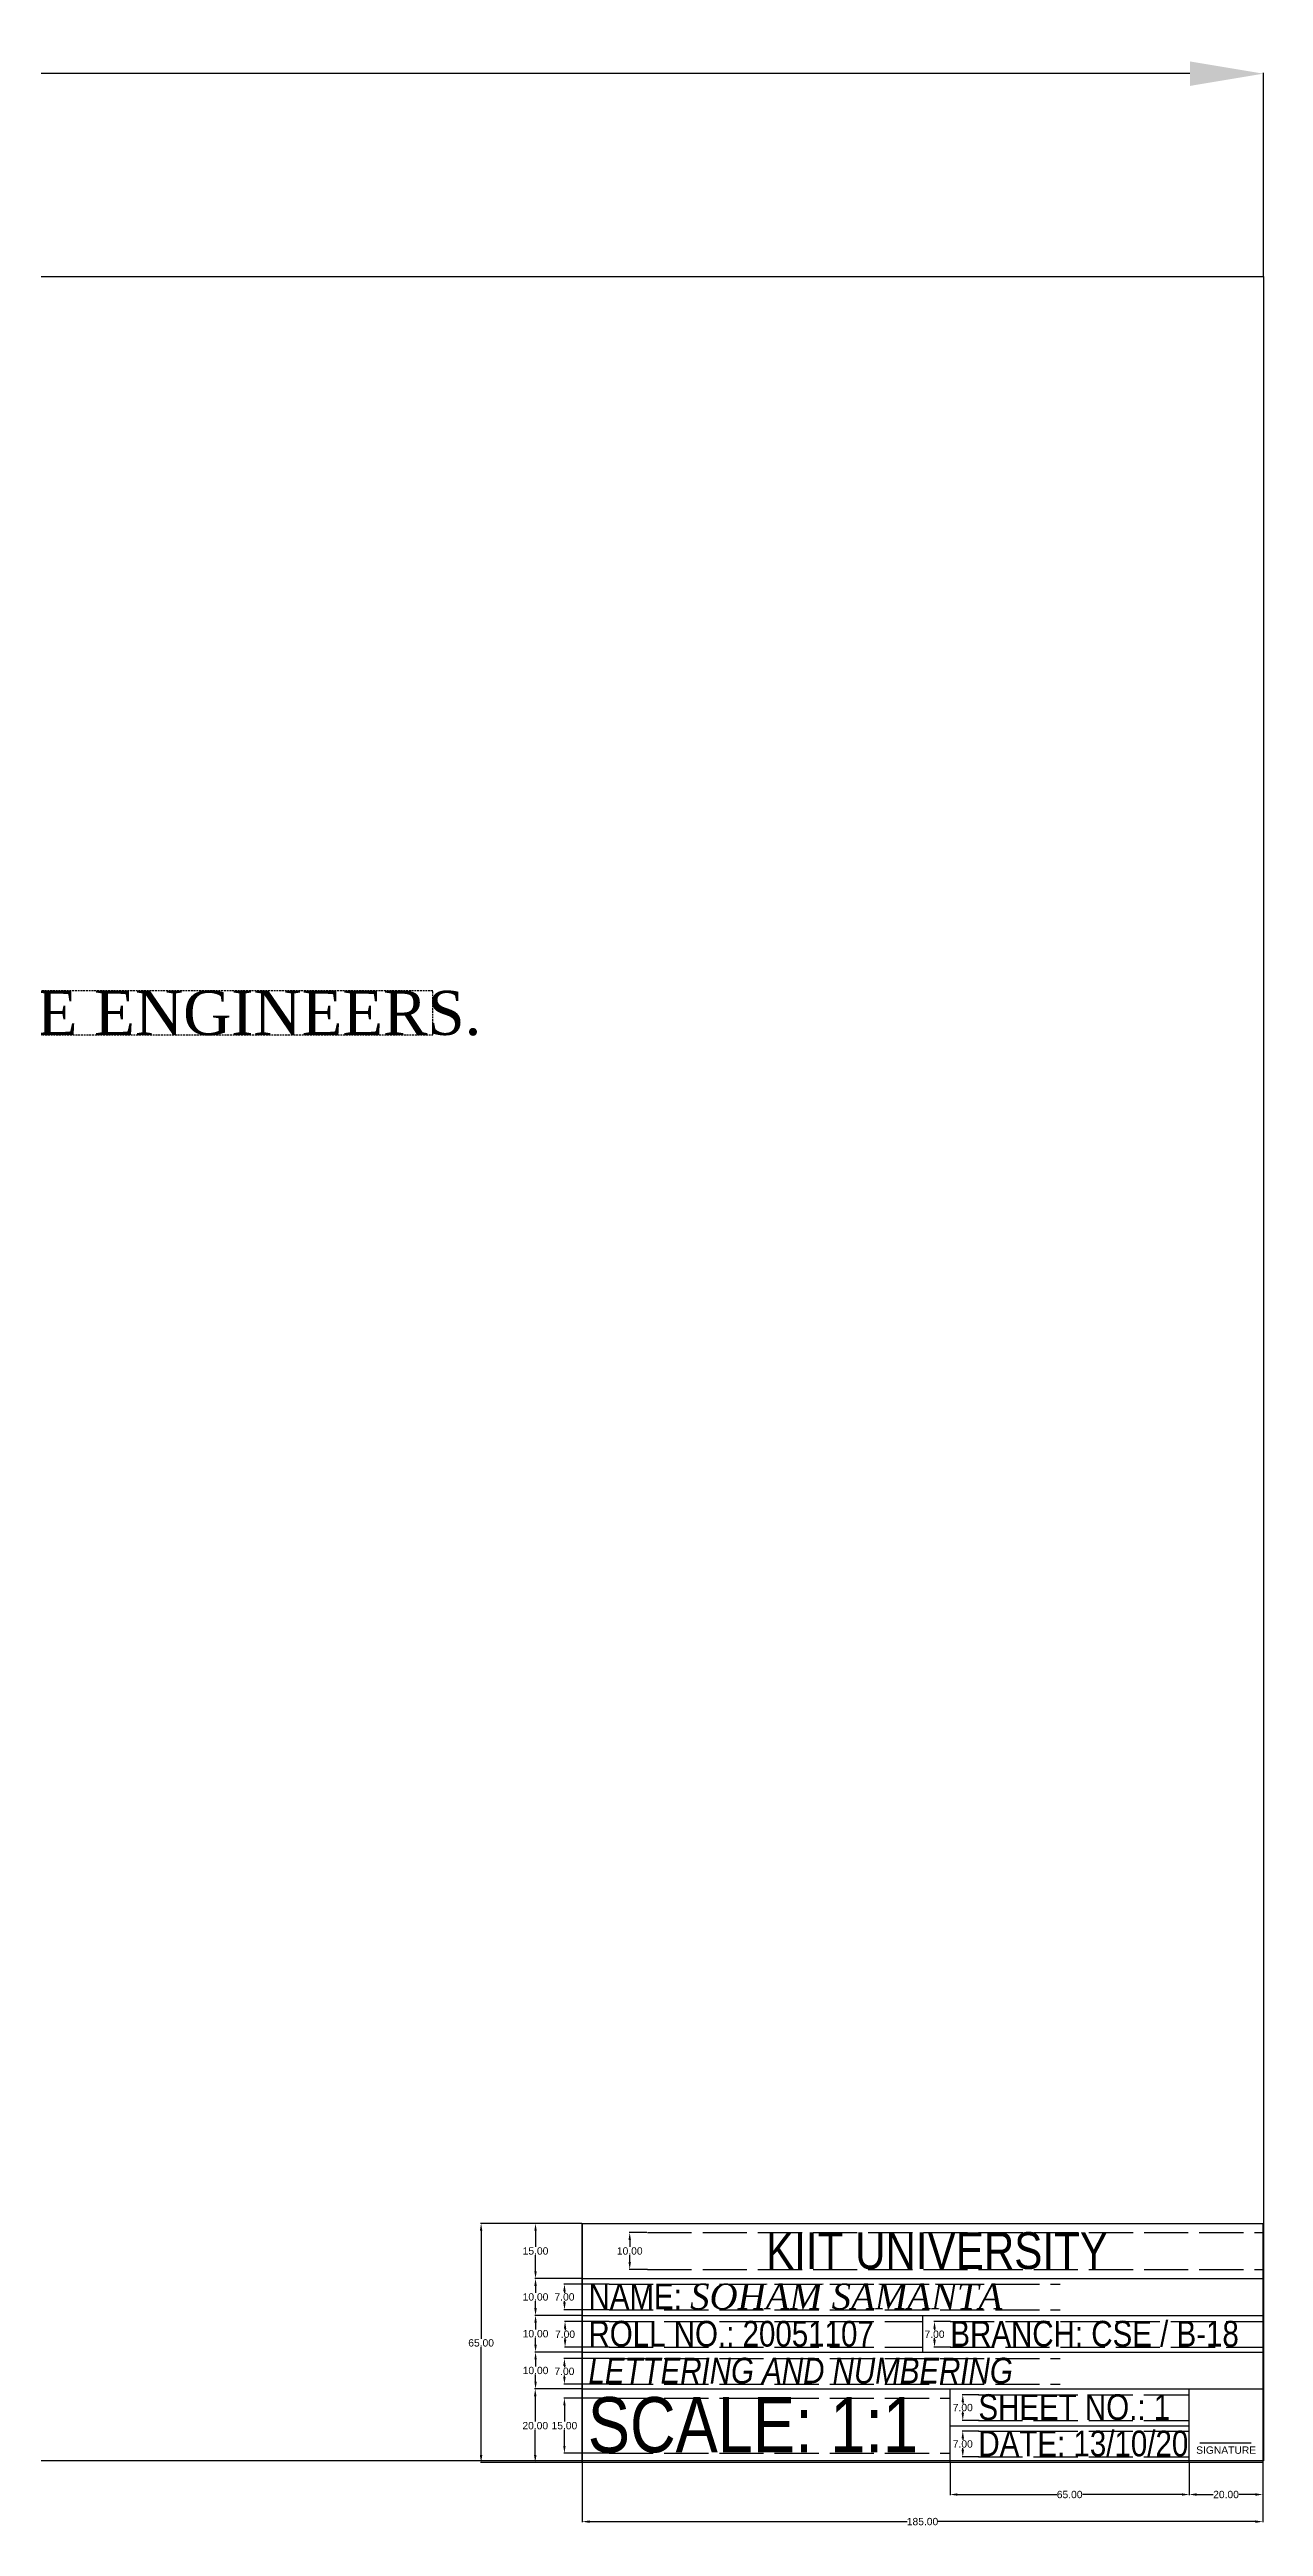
# Model space of a CAD drawing. Header units: inches. Extents: x -117 to 848, y -590 to 84.
# Drawn here: x 518 to 848, y -590 to 84 of the extents above; entities that cross this region are included whole.
import ezdxf

# ---------------------------------------------------------------- set-up
doc = ezdxf.new("R2010")
doc.units = ezdxf.units.IN
doc.header["$MEASUREMENT"] = 0
doc.linetypes.add('ACAD_ISO02W100', pattern=[15, 12, -3])
doc.linetypes.add('DASHED', pattern=[0.75, 0.5, -0.25])
doc.styles.get("Standard").update_dxf_attribs({"font": 'arial.ttf'})
doc.dimstyles.get("Standard").update_dxf_attribs({"dimtxt": 0.18, "dimasz": 0.18, "dimexe": 0.18, "dimexo": 0.0625, "dimgap": 0.09, "dimtad": 0, "dimtih": 1, "dimtoh": 1, "dimdec": 4, "dimzin": 0, "dimdsep": 46, "dimtxsty": 'Standard', "dimcen": 0.09, "dimadec": 0, "dimazin": 0, "dimtfac": 1, "dimtdec": 4, "dimtofl": 0, "dimtmove": 0, "dimatfit": 3, "dimfxl": 1, "dimtolj": 1, "dimtzin": 0, "dimarcsym": 0})

# ---------------------------------------------------------------- blocks, each defined once
blk = doc.blocks.new('*D8')
at = {"color": 0, "lineweight": -2, "transparency": 16777216}
for p, q in [((7.41, 22.14), (7.41, 77.43)), ((27.41, 77.25), (397.17, 77.25)), ((828.41, 77.25), (458.66, 77.25)), ((848.41, 22.14), (848.41, 77.43))]:
    blk.add_line(p, q, dxfattribs=at)
at = {"color": 0, "transparency": 16777216}
for points in [[(27.41, 80.58), (27.41, 73.91), (7.41, 77.25)], [(828.41, 80.58), (828.41, 73.91), (848.41, 77.25)]]:
    blk.add_solid(points, dxfattribs=at)
at = {"layer": 'Defpoints', "color": 0, "transparency": 16777216}
for p in [(848.41, 77.25), (7.41, 22.07), (848.41, 22.07)]:
    blk.add_point(p, dxfattribs=at)
at = {"color": 0, "transparency": 16777216, "insert": (427.91, 77.25), "char_height": 10, "attachment_point": 5}
blk.add_mtext('\\A1;841.00', dxfattribs=at)
blk = doc.blocks.new('*D10')
at = {"color": 0, "lineweight": -2, "transparency": 16777216}
for p, q in [((680.79, -509.82), (675.98, -509.82)), ((676.16, -511.82), (676.16, -513.71)), ((676.16, -517.82), (676.16, -515.93)), ((680.95, -519.82), (675.98, -519.82))]:
    blk.add_line(p, q, dxfattribs=at)
at = {"color": 0, "transparency": 16777216}
for points in [[(675.82, -511.82), (676.49, -511.82), (676.16, -509.82)], [(675.82, -517.82), (676.49, -517.82), (676.16, -519.82)]]:
    blk.add_solid(points, dxfattribs=at)
at = {"layer": 'Defpoints', "color": 0, "transparency": 16777216}
for p in [(680.85, -509.82), (676.16, -519.82), (681.02, -519.82)]:
    blk.add_point(p, dxfattribs=at)
at = {"color": 0, "transparency": 16777216, "insert": (676.16, -514.82), "char_height": 2, "attachment_point": 5}
blk.add_mtext('\\A1;10.00', dxfattribs=at)
blk = doc.blocks.new('*D18')
at = {"color": 0, "lineweight": -2, "transparency": 16777216}
for p, q in [((663.18, -507.32), (650.37, -507.32)), ((650.55, -509.32), (650.55, -513.71)), ((650.55, -520.32), (650.55, -515.93)), ((663.18, -522.32), (650.37, -522.32))]:
    blk.add_line(p, q, dxfattribs=at)
at = {"color": 0, "transparency": 16777216}
for points in [[(650.22, -509.32), (650.89, -509.32), (650.55, -507.32)], [(650.22, -520.32), (650.89, -520.32), (650.55, -522.32)]]:
    blk.add_solid(points, dxfattribs=at)
at = {"layer": 'Defpoints', "color": 0, "transparency": 16777216}
for p in [(663.24, -507.32), (650.55, -522.32), (663.24, -522.32)]:
    blk.add_point(p, dxfattribs=at)
at = {"color": 0, "transparency": 16777216, "insert": (650.55, -514.82), "char_height": 2, "attachment_point": 5}
blk.add_mtext('\\A1;15.00', dxfattribs=at)
blk = doc.blocks.new('*D19')
at = {"color": 0, "lineweight": -2, "transparency": 16777216}
for p, q in [((663.18, -522.32), (650.37, -522.32)), ((650.55, -524.32), (650.55, -526.21)), ((650.55, -530.32), (650.55, -528.43)), ((663.18, -532.32), (650.37, -532.32))]:
    blk.add_line(p, q, dxfattribs=at)
at = {"color": 0, "transparency": 16777216}
for points in [[(650.22, -524.32), (650.89, -524.32), (650.55, -522.32)], [(650.22, -530.32), (650.89, -530.32), (650.55, -532.32)]]:
    blk.add_solid(points, dxfattribs=at)
at = {"layer": 'Defpoints', "color": 0, "transparency": 16777216}
for p in [(663.24, -522.32), (650.55, -532.32), (663.24, -532.32)]:
    blk.add_point(p, dxfattribs=at)
at = {"color": 0, "transparency": 16777216, "insert": (650.55, -527.32), "char_height": 2, "attachment_point": 5}
blk.add_mtext('\\A1;10.00', dxfattribs=at)
blk = doc.blocks.new('*D20')
at = {"color": 0, "lineweight": -2, "transparency": 16777216}
for p, q in [((663.18, -532.32), (650.38, -532.32)), ((650.56, -534.32), (650.56, -536.21)), ((650.56, -540.32), (650.56, -538.43)), ((663.18, -542.32), (650.38, -542.32))]:
    blk.add_line(p, q, dxfattribs=at)
at = {"color": 0, "transparency": 16777216}
for points in [[(650.23, -534.32), (650.89, -534.32), (650.56, -532.32)], [(650.23, -540.32), (650.89, -540.32), (650.56, -542.32)]]:
    blk.add_solid(points, dxfattribs=at)
at = {"layer": 'Defpoints', "color": 0, "transparency": 16777216}
for p in [(663.24, -532.32), (650.56, -542.32), (663.24, -542.32)]:
    blk.add_point(p, dxfattribs=at)
at = {"color": 0, "transparency": 16777216, "insert": (650.56, -537.32), "char_height": 2, "attachment_point": 5}
blk.add_mtext('\\A1;10.00', dxfattribs=at)
blk = doc.blocks.new('*D21')
at = {"color": 0, "lineweight": -2, "transparency": 16777216}
for p, q in [((663.18, -542.32), (650.38, -542.32)), ((650.56, -544.32), (650.56, -546.21)), ((650.56, -550.32), (650.56, -548.43)), ((663.18, -552.32), (650.38, -552.32))]:
    blk.add_line(p, q, dxfattribs=at)
at = {"color": 0, "transparency": 16777216}
for points in [[(650.23, -544.32), (650.89, -544.32), (650.56, -542.32)], [(650.23, -550.32), (650.89, -550.32), (650.56, -552.32)]]:
    blk.add_solid(points, dxfattribs=at)
at = {"layer": 'Defpoints', "color": 0, "transparency": 16777216}
for p in [(663.24, -542.32), (650.56, -552.32), (663.24, -552.32)]:
    blk.add_point(p, dxfattribs=at)
at = {"color": 0, "transparency": 16777216, "insert": (650.56, -547.32), "char_height": 2, "attachment_point": 5}
blk.add_mtext('\\A1;10.00', dxfattribs=at)
blk = doc.blocks.new('*D22')
at = {"color": 0, "lineweight": -2, "transparency": 16777216}
for p, q in [((663.18, -552.32), (650.3, -552.32)), ((650.48, -554.32), (650.48, -561.21)), ((650.48, -570.32), (650.48, -563.43)), ((663.18, -572.32), (650.3, -572.32))]:
    blk.add_line(p, q, dxfattribs=at)
at = {"color": 0, "transparency": 16777216}
for points in [[(650.14, -554.32), (650.81, -554.32), (650.48, -552.32)], [(650.14, -570.32), (650.81, -570.32), (650.48, -572.32)]]:
    blk.add_solid(points, dxfattribs=at)
at = {"layer": 'Defpoints', "color": 0, "transparency": 16777216}
for p in [(663.24, -552.32), (650.48, -572.32), (663.24, -572.32)]:
    blk.add_point(p, dxfattribs=at)
at = {"color": 0, "transparency": 16777216, "insert": (650.48, -562.32), "char_height": 2, "attachment_point": 5}
blk.add_mtext('\\A1;20.00', dxfattribs=at)
blk = doc.blocks.new('*D23')
at = {"color": 0, "lineweight": -2, "transparency": 16777216}
for p, q in [((663.18, -507.32), (635.58, -507.32)), ((635.76, -509.32), (635.76, -538.71)), ((635.76, -570.32), (635.76, -540.93)), ((663.18, -572.32), (635.58, -572.32))]:
    blk.add_line(p, q, dxfattribs=at)
at = {"color": 0, "transparency": 16777216}
for points in [[(635.42, -509.32), (636.09, -509.32), (635.76, -507.32)], [(635.42, -570.32), (636.09, -570.32), (635.76, -572.32)]]:
    blk.add_solid(points, dxfattribs=at)
at = {"layer": 'Defpoints', "color": 0, "transparency": 16777216}
for p in [(663.24, -507.32), (635.76, -572.32), (663.24, -572.32)]:
    blk.add_point(p, dxfattribs=at)
at = {"color": 0, "transparency": 16777216, "insert": (635.76, -539.82), "char_height": 2, "attachment_point": 5}
blk.add_mtext('\\A1;65.00', dxfattribs=at)
blk = doc.blocks.new('*D11')
at = {"color": 0, "lineweight": -2, "transparency": 16777216}
for p, q in [((670.53, -523.82), (658.24, -523.82)), ((670.69, -530.82), (658.24, -530.82)), ((658.42, -525.82), (658.42, -526.21)), ((658.42, -528.82), (658.42, -528.43))]:
    blk.add_line(p, q, dxfattribs=at)
at = {"color": 0, "transparency": 16777216}
for points in [[(658.08, -525.82), (658.75, -525.82), (658.42, -523.82)], [(658.08, -528.82), (658.75, -528.82), (658.42, -530.82)]]:
    blk.add_solid(points, dxfattribs=at)
at = {"layer": 'Defpoints', "color": 0, "transparency": 16777216}
for p in [(670.59, -523.82), (658.42, -530.82), (670.75, -530.82)]:
    blk.add_point(p, dxfattribs=at)
at = {"color": 0, "transparency": 16777216, "insert": (658.42, -527.32), "char_height": 2, "attachment_point": 5}
blk.add_mtext('\\A1;7.00', dxfattribs=at)
blk = doc.blocks.new('*D12')
at = {"color": 0, "lineweight": -2, "transparency": 16777216}
for p, q in [((670.53, -544.05), (658.22, -544.05)), ((670.69, -551.05), (658.22, -551.05)), ((658.4, -546.05), (658.4, -546.43)), ((658.4, -549.05), (658.4, -548.66))]:
    blk.add_line(p, q, dxfattribs=at)
at = {"color": 0, "transparency": 16777216}
for points in [[(658.07, -546.05), (658.74, -546.05), (658.4, -544.05)], [(658.07, -549.05), (658.74, -549.05), (658.4, -551.05)]]:
    blk.add_solid(points, dxfattribs=at)
at = {"layer": 'Defpoints', "color": 0, "transparency": 16777216}
for p in [(670.59, -544.05), (658.4, -551.05), (670.75, -551.05)]:
    blk.add_point(p, dxfattribs=at)
at = {"color": 0, "transparency": 16777216, "insert": (658.4, -547.55), "char_height": 2, "attachment_point": 5}
blk.add_mtext('\\A1;7.00', dxfattribs=at)
blk = doc.blocks.new('*D13')
at = {"color": 0, "lineweight": -2, "transparency": 16777216}
for p, q in [((670.53, -533.96), (658.4, -533.96)), ((658.58, -535.96), (658.58, -536.34)), ((658.58, -538.96), (658.58, -538.57)), ((670.69, -540.96), (658.4, -540.96))]:
    blk.add_line(p, q, dxfattribs=at)
at = {"color": 0, "transparency": 16777216}
for points in [[(658.25, -535.96), (658.92, -535.96), (658.58, -533.96)], [(658.25, -538.96), (658.92, -538.96), (658.58, -540.96)]]:
    blk.add_solid(points, dxfattribs=at)
at = {"layer": 'Defpoints', "color": 0, "transparency": 16777216}
for p in [(670.59, -533.96), (658.58, -540.96), (670.75, -540.96)]:
    blk.add_point(p, dxfattribs=at)
at = {"color": 0, "transparency": 16777216, "insert": (658.58, -537.46), "char_height": 2, "attachment_point": 5}
blk.add_mtext('\\A1;7.00', dxfattribs=at)
blk = doc.blocks.new('*D14')
at = {"color": 0, "lineweight": -2, "transparency": 16777216}
for p, q in [((763.39, -533.96), (758.83, -533.96)), ((759.01, -535.96), (759.01, -536.34)), ((759.01, -538.96), (759.01, -538.57)), ((763.42, -540.96), (758.83, -540.96))]:
    blk.add_line(p, q, dxfattribs=at)
at = {"color": 0, "transparency": 16777216}
for points in [[(758.68, -535.96), (759.34, -535.96), (759.01, -533.96)], [(758.68, -538.96), (759.34, -538.96), (759.01, -540.96)]]:
    blk.add_solid(points, dxfattribs=at)
at = {"layer": 'Defpoints', "color": 0, "transparency": 16777216}
for p in [(763.45, -533.96), (759.01, -540.96), (763.48, -540.96)]:
    blk.add_point(p, dxfattribs=at)
at = {"color": 0, "transparency": 16777216, "insert": (759.01, -537.46), "char_height": 2, "attachment_point": 5}
blk.add_mtext('\\A1;7.00', dxfattribs=at)
blk = doc.blocks.new('*D15')
at = {"color": 0, "lineweight": -2, "transparency": 16777216}
for p, q in [((670.48, -554.82), (658.22, -554.82)), ((658.4, -556.82), (658.4, -561.21)), ((658.4, -567.82), (658.4, -563.43)), ((670.48, -569.82), (658.22, -569.82))]:
    blk.add_line(p, q, dxfattribs=at)
at = {"color": 0, "transparency": 16777216}
for points in [[(658.07, -556.82), (658.74, -556.82), (658.4, -554.82)], [(658.07, -567.82), (658.74, -567.82), (658.4, -569.82)]]:
    blk.add_solid(points, dxfattribs=at)
at = {"layer": 'Defpoints', "color": 0, "transparency": 16777216}
for p in [(670.54, -554.82), (658.4, -569.82), (670.54, -569.82)]:
    blk.add_point(p, dxfattribs=at)
at = {"color": 0, "transparency": 16777216, "insert": (658.4, -562.32), "char_height": 2, "attachment_point": 5}
blk.add_mtext('\\A1;15.00', dxfattribs=at)
blk = doc.blocks.new('*D16')
at = {"color": 0, "lineweight": -2, "transparency": 16777216}
for p, q in [((771.07, -553.9), (766.51, -553.9)), ((766.69, -555.9), (766.69, -556.29)), ((766.69, -558.9), (766.69, -558.51)), ((771.1, -560.9), (766.51, -560.9))]:
    blk.add_line(p, q, dxfattribs=at)
at = {"color": 0, "transparency": 16777216}
for points in [[(766.35, -555.9), (767.02, -555.9), (766.69, -553.9)], [(766.35, -558.9), (767.02, -558.9), (766.69, -560.9)]]:
    blk.add_solid(points, dxfattribs=at)
at = {"layer": 'Defpoints', "color": 0, "transparency": 16777216}
for p in [(771.13, -553.9), (766.69, -560.9), (771.16, -560.9)]:
    blk.add_point(p, dxfattribs=at)
at = {"color": 0, "transparency": 16777216, "insert": (766.69, -557.4), "char_height": 2, "attachment_point": 5}
blk.add_mtext('\\A1;7.00', dxfattribs=at)
blk = doc.blocks.new('*D17')
at = {"color": 0, "lineweight": -2, "transparency": 16777216}
for p, q in [((771.07, -563.8), (766.51, -563.8)), ((771.1, -570.8), (766.51, -570.8)), ((766.69, -565.8), (766.69, -566.19)), ((766.69, -568.8), (766.69, -568.41))]:
    blk.add_line(p, q, dxfattribs=at)
at = {"color": 0, "transparency": 16777216}
for points in [[(766.35, -565.8), (767.02, -565.8), (766.69, -563.8)], [(766.35, -568.8), (767.02, -568.8), (766.69, -570.8)]]:
    blk.add_solid(points, dxfattribs=at)
at = {"layer": 'Defpoints', "color": 0, "transparency": 16777216}
for p in [(771.13, -563.8), (766.69, -570.8), (771.16, -570.8)]:
    blk.add_point(p, dxfattribs=at)
at = {"color": 0, "transparency": 16777216, "insert": (766.69, -567.3), "char_height": 2, "attachment_point": 5}
blk.add_mtext('\\A1;7.00', dxfattribs=at)
blk = doc.blocks.new('*D24')
at = {"color": 0, "lineweight": -2, "transparency": 16777216}
for p, q in [((663.24, -572.38), (663.24, -588.59)), ((848.24, -572.38), (848.24, -588.59)), ((665.24, -588.41), (751.6, -588.41)), ((846.24, -588.41), (759.89, -588.41))]:
    blk.add_line(p, q, dxfattribs=at)
at = {"color": 0, "transparency": 16777216}
for points in [[(665.24, -588.08), (665.24, -588.75), (663.24, -588.41)], [(846.24, -588.08), (846.24, -588.75), (848.24, -588.41)]]:
    blk.add_solid(points, dxfattribs=at)
at = {"layer": 'Defpoints', "color": 0, "transparency": 16777216}
for p in [(663.24, -572.32), (848.24, -572.32), (848.24, -588.41)]:
    blk.add_point(p, dxfattribs=at)
at = {"color": 0, "transparency": 16777216, "insert": (755.74, -588.41), "char_height": 2, "attachment_point": 5}
blk.add_mtext('\\A1;185.00', dxfattribs=at)
blk = doc.blocks.new('*D25')
at = {"color": 0, "lineweight": -2, "transparency": 16777216}
for p, q in [((763.24, -572.38), (763.24, -581.23)), ((828.24, -572.38), (828.24, -581.23)), ((765.24, -581.05), (792.28, -581.05)), ((826.24, -581.05), (799.21, -581.05))]:
    blk.add_line(p, q, dxfattribs=at)
at = {"color": 0, "transparency": 16777216}
for points in [[(765.24, -580.71), (765.24, -581.38), (763.24, -581.05)], [(826.24, -580.71), (826.24, -581.38), (828.24, -581.05)]]:
    blk.add_solid(points, dxfattribs=at)
at = {"layer": 'Defpoints', "color": 0, "transparency": 16777216}
for p in [(763.24, -572.32), (828.24, -572.32), (828.24, -581.05)]:
    blk.add_point(p, dxfattribs=at)
at = {"color": 0, "transparency": 16777216, "insert": (795.74, -581.05), "char_height": 2, "attachment_point": 5}
blk.add_mtext('\\A1;65.00', dxfattribs=at)
blk = doc.blocks.new('*D26')
at = {"color": 0, "lineweight": -2, "transparency": 16777216}
for p, q in [((828.24, -572.38), (828.24, -581.23)), ((848.24, -572.38), (848.24, -581.23)), ((830.24, -581.05), (834.76, -581.05)), ((846.24, -581.05), (841.72, -581.05))]:
    blk.add_line(p, q, dxfattribs=at)
at = {"color": 0, "transparency": 16777216}
for points in [[(830.24, -580.71), (830.24, -581.38), (828.24, -581.05)], [(846.24, -580.71), (846.24, -581.38), (848.24, -581.05)]]:
    blk.add_solid(points, dxfattribs=at)
at = {"layer": 'Defpoints', "color": 0, "transparency": 16777216}
for p in [(828.24, -572.32), (848.24, -572.32), (848.24, -581.05)]:
    blk.add_point(p, dxfattribs=at)
at = {"color": 0, "transparency": 16777216, "insert": (838.24, -581.05), "char_height": 2, "attachment_point": 5}
blk.add_mtext('\\A1;20.00', dxfattribs=at)

msp = doc.modelspace()

# ---------------------------------------------------------------- linework, layer by layer
for p, q in [((663.243, -507.322), (848.243, -507.322)), ((663.243, -572.322), (663.243, -507.322)), ((663.243, -507.322), (663.243, -522.322)), ((848.243, -507.322), (848.243, -572.322)), ((663.243, -522.322), (663.243, -532.322)), ((663.243, -522.322), (848.243, -522.322)), ((663.243, -532.322), (663.243, -542.322)), ((663.243, -532.322), (848.243, -532.322)), ((755.743, -532.322), (755.743, -542.322)), ((663.243, -542.322), (663.243, -552.322)), ((663.243, -542.322), (848.243, -542.322)), ((663.243, -552.322), (663.243, -572.322)), ((663.243, -552.322), (848.243, -552.322)), ((763.243, -572.322), (763.243, -552.322)), ((828.243, -572.322), (828.243, -552.322)), ((763.243, -562.322), (828.243, -562.322)), ((848.243, -572.322), (663.243, -572.322)), ((828.243, -572.322), (763.243, -572.322)), ((763.243, -572.322), (763.243, -572.322)), ((848.243, -572.322), (828.243, -572.322)), ((831.166, -567.019), (845.064, -567.019))]:
    msp.add_line(p, q)
at = {"color": 3, "linetype": 'ACAD_ISO02W100'}
for p, q in [((680.986, -509.822), (848.243, -509.822)), ((670.538, -523.821), (793.159, -523.821)), ((680.986, -519.822), (848.243, -519.822)), ((670.538, -530.822), (793.159, -530.822)), ((670.538, -533.955), (755.743, -533.955)), ((763.256, -533.955), (848.243, -533.955)), ((670.538, -540.956), (755.743, -540.956)), ((670.538, -544.044), (793.159, -544.044)), ((763.256, -540.956), (848.243, -540.956)), ((670.538, -551.045), (793.159, -551.045)), ((670.538, -554.822), (763.243, -554.822)), ((770.933, -553.898), (828.243, -553.898)), ((770.933, -560.899), (828.243, -560.899)), ((770.933, -563.796), (828.243, -563.796)), ((670.538, -569.822), (763.243, -569.822)), ((770.933, -570.797), (828.243, -570.797))]:
    msp.add_line(p, q, dxfattribs=at)
msp.add_lwpolyline([(7.413, 22.074), (848.413, 22.074), (848.413, -571.926), (7.413, -571.926)], close=True)
at = {"color": 114, "linetype": 'DASHED', "true_color": 0x139b48}
msp.add_lwpolyline([(68.014, -184.126), (622.625, -184.126), (622.625, -172.126), (68.019, -172.126)], dxfattribs=at)

# ---------------------------------------------------------------- texts
for s, width, heights, insert, char_height, attachment_point in [('\\pxt12;{\\fTimes New Roman|b0|i0|c0|p18;      ENGINEERING DRAWING IS THE LANGUAGE OF THE ENGINEERS.}', 574.34095, [12.277], (50.849, -172.136), 12, 1), ('{\\fArial Narrow|b0|i0|c0|p34;\\C256;\\c16777215;KIIT UNIVERSITY}', 136.19327, [0], (759.681, -514.777), 10, 5), ('{\\fArial Narrow|b0|i0|c0|p34;NAME: \\fTimes New Roman|b0|i1|c0|p18;SOHAM SAMANTA}', 111.42363, [0], (664.943, -523.688), 7, 1), ('{\\fArial Narrow|b0|i0|c0|p34;ROLL NO.: 20051107}', 111.42363, [0], (664.943, -533.822), 7, 1), ('{\\fArial Narrow|b0|i0|c0|p34;BRANCH: CSE / B-18}', 111.42363, [0], (763.317, -533.822), 7, 1), ('{\\fArial Narrow|b0|i1|c0|p34;LETTERING AND NUMBERING}', 134.6086, [0], (664.943, -543.863), 7, 1), ('{\\fArial Narrow|b0|i0|c0|p34;SCALE: 1:1}', 111.42363, [0], (664.777, -554.556), 15, 1), ('{\\fArial Narrow|b0|i0|c0|p34;SHEET NO.: 1}', 111.42363, [0], (770.933, -553.765), 7, 1), ('{\\fArial Narrow|b0|i0|c0|p34;DATE: 13/10/20}', 111.42363, [0], (770.933, -563.663), 7, 1), ('SIGNATURE', 16.82243, [0], (830.128, -567.961), 2, 1)]:
    msp.add_mtext_dynamic_manual_height_columns(s, width=width, gutter_width=1, heights=heights, dxfattribs=dict(insert=insert, char_height=char_height, attachment_point=attachment_point))

# ---------------------------------------------------------------- dimensions: what is measured, and where the dimension line sits
at = {"color": 1}
for base, p1, p2, override, picture, middle in [((848.413, 77.247), (7.413, 22.074), (848.413, 22.074), {"dimtxt": 10, "dimasz": 20, "dimgap": 10, "dimdec": 2}, '*D8', (427.913, 77.247)), ((848.243, -588.415), (663.243, -572.322), (848.243, -572.322), {"dimtxt": 2, "dimasz": 2, "dimdec": 2}, '*D24', (755.743, -588.415)), ((828.243, -581.047), (763.243, -572.322), (828.243, -572.322), {"dimtxt": 2, "dimasz": 2, "dimdec": 2}, '*D25', (795.743, -581.047)), ((848.243, -581.047), (828.243, -572.322), (848.243, -572.322), {"dimtxt": 2, "dimasz": 2, "dimdec": 2}, '*D26', (838.243, -581.047))]:
    dim = msp.add_linear_dim(base=base, p1=p1, p2=p2, dimstyle='Standard', override=override, dxfattribs=at)
    dim.commit()
    dim.dimension.update_dxf_attribs({"geometry": picture, "text_midpoint": middle})
for base, p1, p2, override, picture, middle in [((635.758, -572.322), (663.243, -507.322), (663.243, -572.322), {"dimtxt": 2, "dimasz": 2, "dimdec": 2}, '*D23', (635.758, -539.822)), ((650.552, -522.322), (663.243, -507.322), (663.243, -522.322), {"dimtxt": 2, "dimasz": 2, "dimdec": 2}, '*D18', (650.552, -514.822)), ((676.155, -519.822), (680.852, -509.822), (681.015, -519.822), {"dimtxt": 2, "dimasz": 2, "dimdec": 2, "dimrnd": 0}, '*D10', (676.155, -514.822)), ((650.552, -532.322), (663.243, -522.322), (663.243, -532.322), {"dimtxt": 2, "dimasz": 2, "dimdec": 2}, '*D19', (650.552, -527.322)), ((658.418, -530.822), (670.592, -523.822), (670.753, -530.822), {"dimtxt": 2, "dimasz": 2, "dimdec": 2}, '*D11', (658.418, -527.322)), ((650.559, -542.322), (663.243, -532.322), (663.243, -542.322), {"dimtxt": 2, "dimasz": 2, "dimdec": 2}, '*D20', (650.559, -537.322)), ((658.583, -540.956), (670.592, -533.956), (670.753, -540.956), {"dimtxt": 2, "dimasz": 2, "dimdec": 2}, '*D13', (658.583, -537.456)), ((759.01, -540.956), (763.451, -533.956), (763.483, -540.956), {"dimtxt": 2, "dimasz": 2, "dimdec": 2}, '*D14', (759.01, -537.456)), ((650.559, -552.322), (663.243, -542.322), (663.243, -552.322), {"dimtxt": 2, "dimasz": 2, "dimdec": 2}, '*D21', (650.559, -547.322)), ((658.403, -551.045), (670.592, -544.045), (670.753, -551.045), {"dimtxt": 2, "dimasz": 2, "dimdec": 2}, '*D12', (658.403, -547.545)), ((650.477, -572.322), (663.243, -552.322), (663.243, -572.322), {"dimtxt": 2, "dimasz": 2, "dimdec": 2}, '*D22', (650.477, -562.322)), ((658.403, -569.822), (670.538, -554.822), (670.538, -569.822), {"dimtxt": 2, "dimasz": 2, "dimdec": 2}, '*D15', (658.403, -562.322)), ((766.686, -560.899), (771.128, -553.899), (771.16, -560.899), {"dimtxt": 2, "dimasz": 2, "dimdec": 2}, '*D16', (766.686, -557.399)), ((766.686, -570.797), (771.128, -563.797), (771.16, -570.797), {"dimtxt": 2, "dimasz": 2, "dimdec": 2}, '*D17', (766.686, -567.297))]:
    dim = msp.add_linear_dim(base=base, p1=p1, p2=p2, angle=90, dimstyle='Standard', override=override, dxfattribs=at)
    dim.commit()
    dim.dimension.update_dxf_attribs({"geometry": picture, "text_midpoint": middle})

doc.saveas('drawing.dxf')
